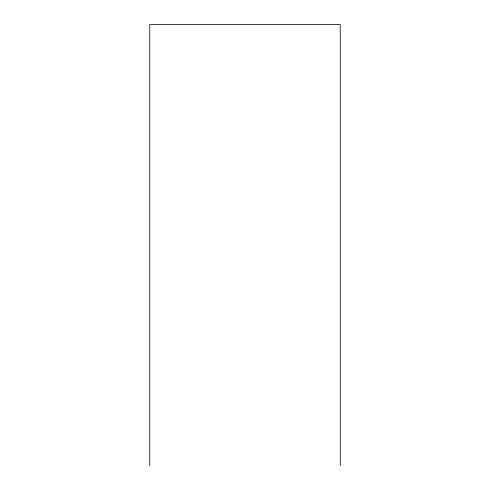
<?xml version="1.0" encoding="UTF-8"?>
<svg xmlns="http://www.w3.org/2000/svg" width="490" height="490" viewBox="0 0 490 490"><rect width="100%" height="100%" fill="white"/><g stroke="black" fill="none" stroke-linecap="round" stroke-linejoin="round"><path stroke-width="0.73" d="M340.232 465.5L340.232 24.5L149.769 24.5L149.769 465.5"/></g></svg>
